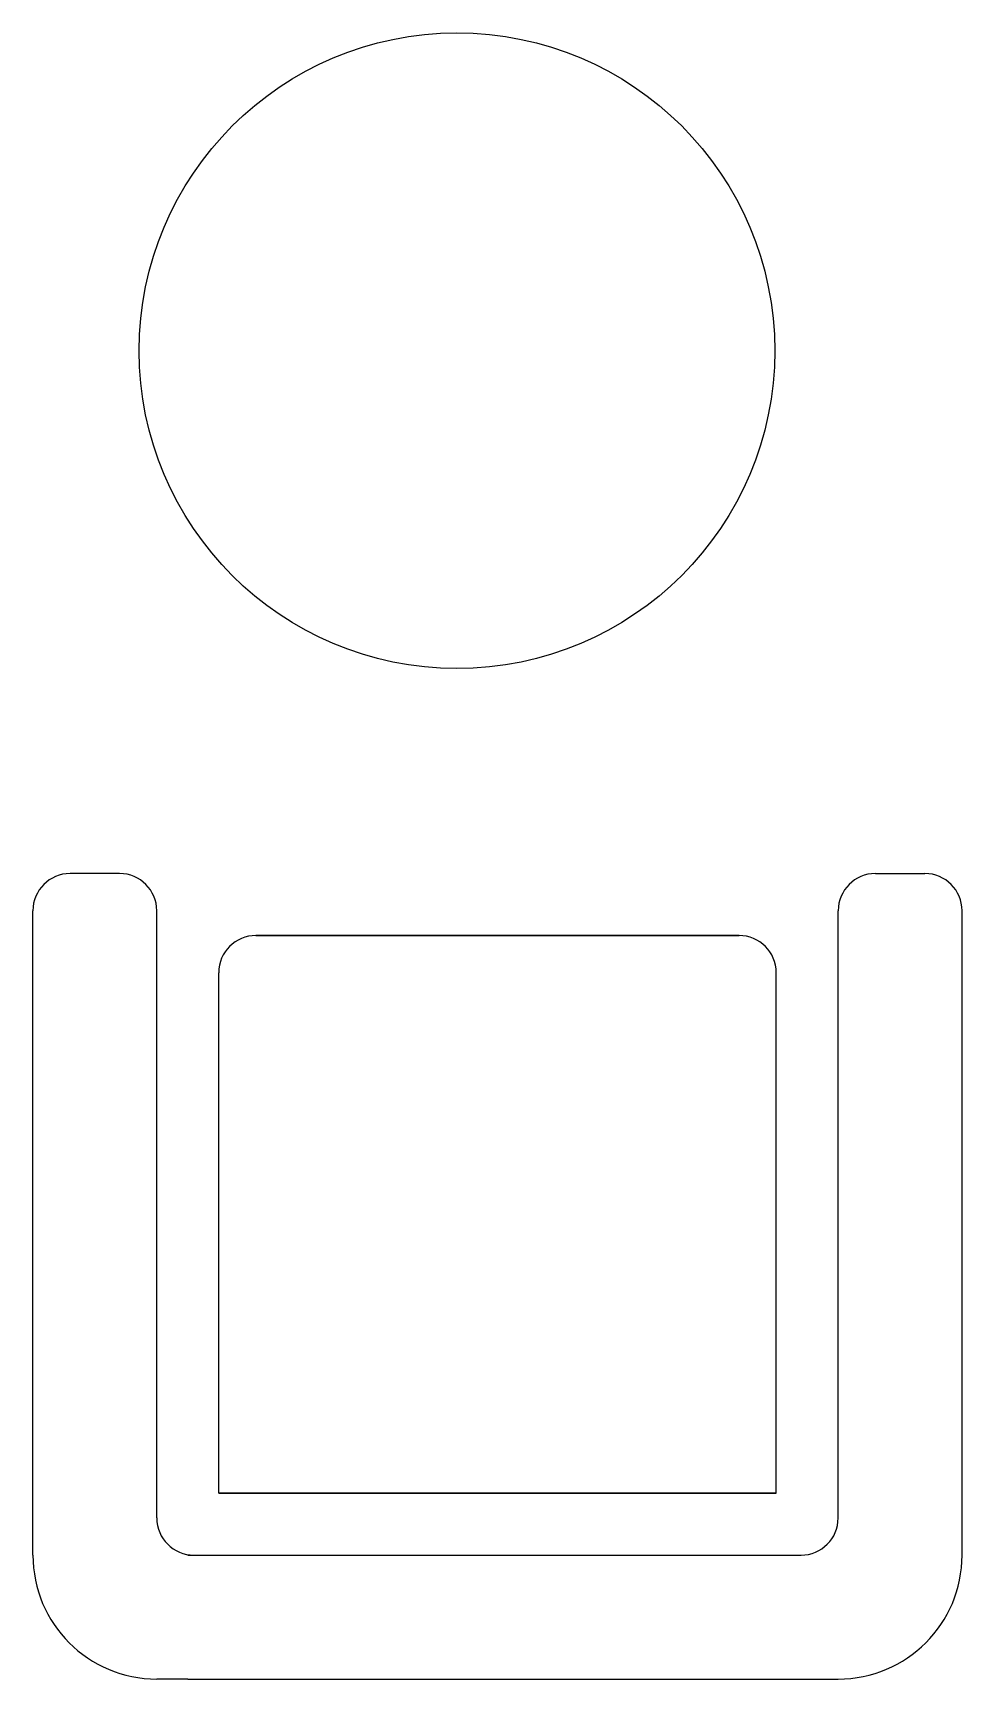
# Model space of a CAD drawing. Header units: centimetres. Extents: x 681015 to 688218, y 3995806 to 4004619.
# Drawn here: x 682961.2 to 683036.2, y 4002050.2 to 4002183.1 of the extents above; entities that cross this region are included whole.
import ezdxf

# ---------------------------------------------------------------- set-up
doc = ezdxf.new("R2010")
doc.units = ezdxf.units.CM
doc.header["$LTSCALE"] = 100
doc.header["$MEASUREMENT"] = 0
doc.layers.add('A-TEFRİŞ 2', color=35, linetype='Continuous')

msp = doc.modelspace()

# ---------------------------------------------------------------- linework, layer by layer
at = {"layer": 'A-TEFRİŞ 2'}
for p, q in [((682968.23, 4002115.25), (682964.23, 4002115.25)), ((683029.23, 4002115.25), (683033.23, 4002115.25)), ((682961.23, 4002060.25), (682961.23, 4002112.25)), ((682971.23, 4002063.25), (682971.23, 4002112.25)), ((683026.23, 4002063.25), (683026.23, 4002112.25)), ((683036.23, 4002060.25), (683036.23, 4002112.25)), ((682979.23, 4002110.25), (683018.23, 4002110.25)), ((683018.23, 4002110.25), (682979.23, 4002110.25)), ((682976.23, 4002065.25), (682976.23, 4002107.25)), ((682976.23, 4002065.25), (682976.23, 4002107.25)), ((683021.23, 4002065.25), (683021.23, 4002107.25)), ((683021.23, 4002065.25), (683021.23, 4002107.25)), ((682976.23, 4002065.25), (683021.23, 4002065.25)), ((683021.23, 4002065.25), (682976.23, 4002065.25)), ((682973.73, 4002060.25), (683023.23, 4002060.25)), ((682973.73, 4002060.25), (682974.23, 4002060.25)), ((682973.73, 4002050.25), (682971.23, 4002050.25)), ((682973.73, 4002050.25), (683026.23, 4002050.25))]:
    msp.add_line(p, q, dxfattribs=at)
msp.add_circle((682995.46, 4002157.44), 25.65, dxfattribs=at)
for centre, radius, start, end in [((682964.23, 4002112.25), 3, 90, 180), ((682968.23, 4002112.25), 3, 0, 90), ((683029.23, 4002112.25), 3, 90, 180), ((683033.23, 4002112.25), 3, 0, 90), ((682979.23, 4002107.25), 3, 90, 180), ((682979.23, 4002107.25), 3, 90, 180), ((683018.23, 4002107.25), 3, 0, 90), ((683018.23, 4002107.25), 3, 0, 90), ((682974.23, 4002063.25), 3, 180, 270), ((683023.23, 4002063.25), 3, 270, 0), ((682971.23, 4002060.25), 10, 180, 270), ((683026.23, 4002060.25), 10, 270, 0)]:
    msp.add_arc(centre, radius, start, end, dxfattribs=at)

doc.saveas('drawing.dxf')
